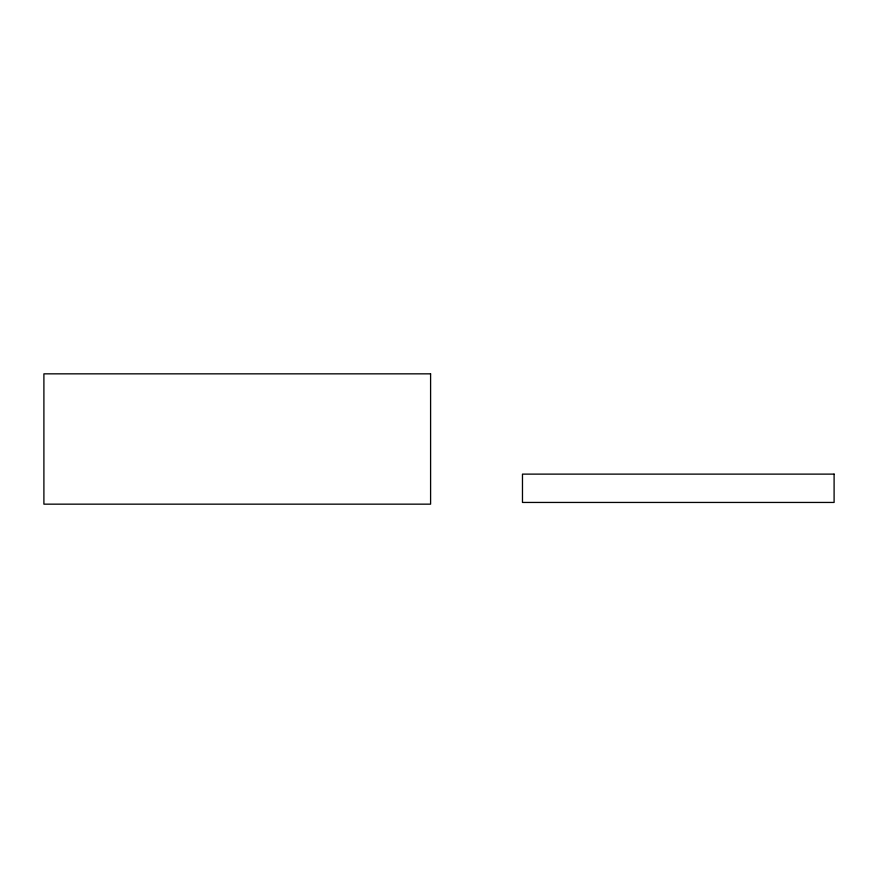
<?xml version="1.0" encoding="UTF-8"?>
<svg xmlns="http://www.w3.org/2000/svg" width="878" height="878" viewBox="0 0 878 878"><rect width="100%" height="100%" fill="white"/><g stroke="black" fill="none" stroke-linecap="round" stroke-linejoin="round"><path stroke-width="1.32" d="M430.593 373.841L43.9 373.841L43.9 504.159L430.593 504.159L430.593 373.841M834.1 474.12L522.476 474.12L522.476 502.446L834.1 502.446L834.1 474.12"/></g></svg>
